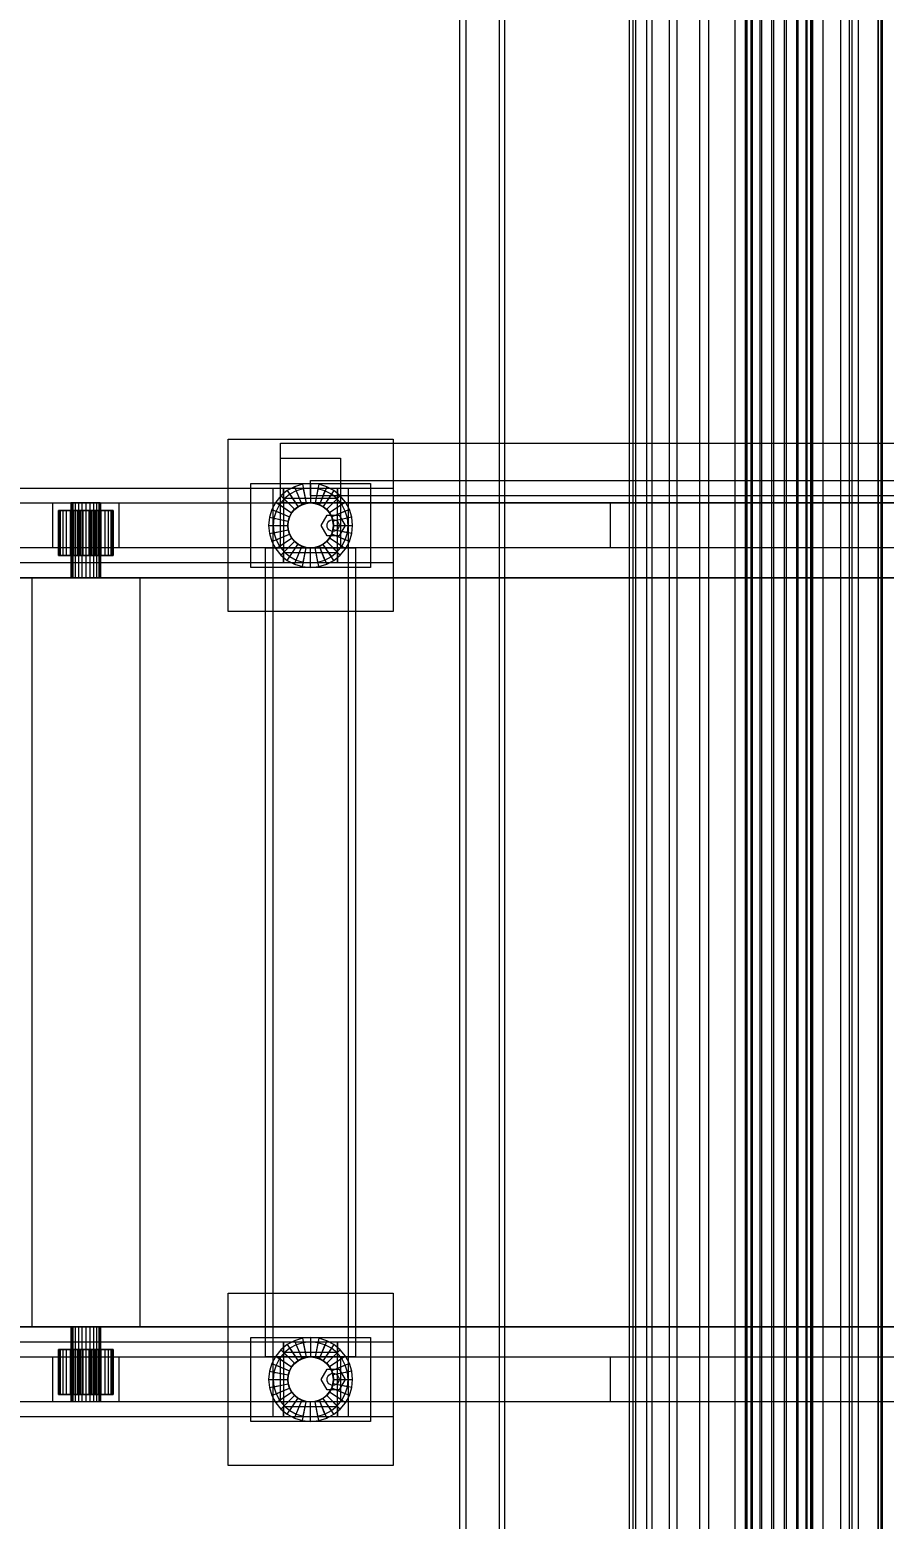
# Model space of a CAD drawing. Header units: millimetres. Extents: x -1970 to 59977, y -50268 to 6837.
# Drawn here: x 26941 to 27511, y -18378 to -17384 of the extents above; entities that cross this region are included whole.
import ezdxf

# ---------------------------------------------------------------- set-up
doc = ezdxf.new("R2010")
doc.units = ezdxf.units.MM
for name, color, linetype, lineweight in [('COTAS_P', 1, 'Continuous', 0), ('superior_C03', 7, 'Continuous', 0), ('superior_C05', 7, 'Continuous', 0)]:
    doc.layers.add(name, color=color, linetype=linetype, lineweight=lineweight)
doc.dimstyles.new('R19_100', dxfattribs={"dimtxt": 250, "dimasz": 150, "dimexe": 150, "dimexo": 80, "dimgap": 100, "dimtad": 1, "dimtih": 1, "dimtoh": 1, "dimdsep": 46, "dimcen": 0.09, "dimadec": 0, "dimazin": 0, "dimtfac": 1, "dimtdec": 4, "dimtofl": 0, "dimtmove": 0, "dimatfit": 3, "dimfxl": 1, "dimtolj": 1, "dimtzin": 0, "dimarcsym": 0})

# ---------------------------------------------------------------- blocks, each defined once
blk = doc.blocks.new('*D25')
at = {"layer": 'COTAS_P', "color": 0, "lineweight": -2, "transparency": 16777216}
for p, q in [((25128.19, -17920), (25128.19, -16950)), ((27628.19, -17920), (27628.19, -16950)), ((25278.19, -17100), (27478.19, -17100))]:
    blk.add_line(p, q, dxfattribs=at)
at = {"layer": 'COTAS_P', "color": 0, "transparency": 16777216}
for points in [[(25278.19, -17075), (25278.19, -17125), (25128.19, -17100)], [(27478.19, -17075), (27478.19, -17125), (27628.19, -17100)]]:
    blk.add_solid(points, dxfattribs=at)
at = {"layer": 'Defpoints', "color": 0, "transparency": 16777216}
for p in [(27628.19, -17100), (25128.19, -18000), (27628.19, -18000)]:
    blk.add_point(p, dxfattribs=at)

msp = doc.modelspace()

# ---------------------------------------------------------------- linework, layer by layer
at = {"layer": 'superior_C03'}
for p, q in [((27418.969, -16430), (27418.969, -19570)), ((27419.228, -16430), (27419.228, -19570)), ((27422.014, -16430), (27422.014, -19570)), ((27422.751, -16430), (27422.751, -19570)), ((27427.898, -16430), (27427.898, -19570)), ((27429.001, -16430), (27429.001, -19570)), ((27435.725, -16430), (27435.725, -19570)), ((27437.027, -16430), (27437.027, -19570)), ((27444.305, -16430), (27444.305, -19570)), ((27445.607, -16430), (27445.607, -19570)), ((27452.331, -16430), (27452.331, -19570)), ((27453.435, -16430), (27453.435, -19570)), ((27458.582, -16430), (27458.582, -19570)), ((27459.319, -16430), (27459.319, -19570)), ((27462.104, -19570), (27462.104, -16430)), ((27462.363, -16430), (27462.363, -19570)), ((27481.813, -16500), (27481.813, -19500)), ((27489.673, -19500), (27489.673, -16500)), ((27227.855, -19270), (27227.855, -16730)), ((27231.753, -16730), (27231.753, -19270)), ((27253.906, -16730), (27253.906, -19270)), ((27257.804, -19270), (27257.804, -16730)), ((27340.728, -16750), (27340.728, -19250)), ((27343.22, -16750), (27343.22, -19250)), ((27345.047, -16750), (27345.047, -19250)), ((27352.353, -16750), (27352.353, -19250)), ((27355.882, -16750), (27355.882, -19250)), ((27367.504, -16750), (27367.504, -19250)), ((27372.494, -16750), (27372.494, -19250)), ((27387.642, -16750), (27387.642, -19250)), ((27393.753, -16750), (27393.753, -19250)), ((27411.392, -16750), (27411.392, -19250)), ((27418.208, -16750), (27418.208, -19250)), ((27437.138, -16750), (27437.138, -19250)), ((27444.194, -16750), (27444.194, -19250)), ((27463.124, -16750), (27463.124, -19250)), ((27469.94, -16750), (27469.94, -19250)), ((27487.579, -16750), (27487.579, -19250)), ((27493.691, -16750), (27493.691, -19250)), ((27506.693, -16750), (27506.693, -19250)), ((27507.036, -16750), (27507.036, -19250)), ((27508.713, -16750), (27508.713, -19250)), ((27508.838, -16750), (27508.838, -19250)), ((27509.612, -16750), (27509.612, -19250))]:
    msp.add_line(p, q, dxfattribs=at)
at = {"layer": 'superior_C05'}
for p, q in [((27073.187, -17772.5), (27073.187, -17657.5)), ((27073.187, -17657.5), (27183.187, -17657.5)), ((27108.187, -17700), (27108.187, -17660)), ((27108.187, -17660), (28033.187, -17660)), ((27183.187, -17657.5), (27183.187, -17772.5)), ((27108.187, -17730), (27108.187, -17670)), ((27108.187, -17670), (27148.187, -17670)), ((27148.187, -17670), (27148.187, -17730)), ((27128.187, -17685), (27578.187, -17685)), ((27128.187, -17695), (27128.187, -17685)), ((25203.187, -17690), (27183.187, -17690)), ((27088.187, -17743), (27088.187, -17687)), ((27088.187, -17687), (27168.187, -17687)), ((27103.187, -17740), (27103.187, -17690)), ((27103.187, -17690), (27110.187, -17690)), ((27108.388, -17695.201), (27104.905, -17699.444)), ((27112.631, -17691.719), (27108.388, -17695.201)), ((27108.388, -17695.201), (27117.403, -17704.217)), ((27110.187, -17690), (27110.187, -17740)), ((27110.187, -17697), (27110.187, -17690)), ((27110.187, -17690), (27146.187, -17690)), ((27114.297, -17694.213), (27110.509, -17697.322)), ((27117.471, -17689.131), (27112.631, -17691.719)), ((27112.631, -17691.719), (27119.714, -17702.32)), ((27118.619, -17691.903), (27114.297, -17694.213)), ((27114.297, -17694.213), (27119.714, -17702.32)), ((27122.724, -17687.538), (27117.471, -17689.131)), ((27117.471, -17689.131), (27122.351, -17700.911)), ((27123.309, -17690.48), (27118.619, -17691.903)), ((27118.619, -17691.903), (27122.351, -17700.911)), ((27128.187, -17687), (27122.724, -17687.538)), ((27122.724, -17687.538), (27125.211, -17700.043)), ((27128.187, -17690), (27123.309, -17690.48)), ((27123.309, -17690.48), (27125.211, -17700.043)), ((27133.649, -17687.538), (27128.187, -17687)), ((27128.187, -17687), (27128.187, -17699.75)), ((27133.064, -17690.48), (27128.187, -17690)), ((27128.187, -17690), (27128.187, -17699.75)), ((27128.187, -17695), (27578.187, -17695)), ((27133.649, -17687.538), (27131.162, -17700.043)), ((27133.064, -17690.48), (27131.162, -17700.043)), ((27137.754, -17691.903), (27133.064, -17690.48)), ((27138.902, -17689.131), (27133.649, -17687.538)), ((27138.902, -17689.131), (27134.022, -17700.911)), ((27137.754, -17691.903), (27134.022, -17700.911)), ((27143.743, -17691.719), (27136.659, -17702.32)), ((27142.076, -17694.213), (27136.659, -17702.32)), ((27142.076, -17694.213), (27137.754, -17691.903)), ((27143.743, -17691.719), (27138.902, -17689.131)), ((27147.986, -17695.201), (27138.97, -17704.217)), ((27145.864, -17697.322), (27142.076, -17694.213)), ((27147.986, -17695.201), (27143.743, -17691.719)), ((27146.187, -17740), (27146.187, -17690)), ((27146.187, -17690), (27153.187, -17690)), ((27146.187, -17690), (27146.187, -17697)), ((27151.468, -17699.444), (27147.986, -17695.201)), ((27153.187, -17690), (27153.187, -17740)), ((27168.187, -17687), (27168.187, -17743)), ((27183.187, -17690), (27183.187, -17740)), ((25038.187, -17700), (27328.187, -17700)), ((26956.187, -17730), (26956.187, -17700)), ((26956.187, -17700), (27000.187, -17700)), ((26960.287, -17705), (26959.937, -17705)), ((26959.937, -17705), (26967.937, -17705)), ((26959.937, -17735), (26959.937, -17705)), ((26961.326, -17705), (26960.287, -17705)), ((26960.287, -17705), (26968.134, -17705)), ((26960.287, -17735), (26960.287, -17705)), ((26963.012, -17705), (26961.326, -17705)), ((26961.326, -17705), (26968.717, -17705)), ((26961.326, -17735), (26961.326, -17705)), ((26965.282, -17705), (26963.012, -17705)), ((26963.012, -17705), (26969.664, -17705)), ((26963.012, -17735), (26963.012, -17705)), ((26968.047, -17705), (26965.282, -17705)), ((26965.282, -17705), (26970.939, -17705)), ((26965.282, -17735), (26965.282, -17705)), ((26967.937, -17705), (26968.134, -17705)), ((26967.937, -17705), (26967.937, -17735)), ((26971.203, -17705), (26968.047, -17705)), ((26968.047, -17705), (26972.492, -17705)), ((26968.047, -17735), (26968.047, -17705)), ((26968.134, -17705), (26968.717, -17705)), ((26968.134, -17705), (26968.134, -17735)), ((26968.527, -17700), (26968.187, -17700)), ((26968.187, -17700), (26968.187, -17750)), ((26969.526, -17700), (26968.527, -17700)), ((26968.527, -17700), (26968.527, -17750)), ((26968.717, -17705), (26969.664, -17705)), ((26968.717, -17705), (26968.717, -17735)), ((26971.116, -17700), (26969.526, -17700)), ((26969.526, -17700), (26969.526, -17750)), ((26969.664, -17705), (26970.939, -17705)), ((26969.664, -17705), (26969.664, -17735)), ((26970.939, -17705), (26972.492, -17705)), ((26970.939, -17705), (26970.939, -17735)), ((26973.187, -17700), (26971.116, -17700)), ((26971.116, -17700), (26971.116, -17750)), ((26974.626, -17705), (26971.203, -17705)), ((26971.203, -17705), (26974.264, -17705)), ((26971.203, -17735), (26971.203, -17705)), ((26972.492, -17705), (26974.264, -17705)), ((26972.492, -17705), (26972.492, -17735)), ((26975.598, -17700), (26973.187, -17700)), ((26973.187, -17700), (26973.187, -17750)), ((26974.264, -17705), (26976.187, -17705)), ((26974.264, -17705), (26974.264, -17735)), ((26978.187, -17705), (26974.626, -17705)), ((26974.626, -17705), (26976.187, -17705)), ((26974.626, -17735), (26974.626, -17705)), ((26978.187, -17700), (26975.598, -17700)), ((26975.598, -17700), (26975.598, -17750)), ((26976.187, -17705), (26978.187, -17705)), ((26976.187, -17705), (26976.187, -17735)), ((26980.775, -17700), (26978.187, -17700)), ((26978.187, -17700), (26978.187, -17750)), ((26981.747, -17705), (26978.187, -17705)), ((26978.187, -17705), (26980.186, -17705)), ((26978.187, -17705), (26978.187, -17735)), ((26981.747, -17705), (26980.186, -17705)), ((26980.186, -17705), (26982.109, -17705)), ((26980.186, -17705), (26980.186, -17735)), ((26983.187, -17700), (26980.775, -17700)), ((26980.775, -17700), (26980.775, -17750)), ((26985.171, -17705), (26981.747, -17705)), ((26981.747, -17735), (26981.747, -17705)), ((26985.171, -17705), (26982.109, -17705)), ((26982.109, -17705), (26983.881, -17705)), ((26982.109, -17705), (26982.109, -17735)), ((26985.258, -17700), (26983.187, -17700)), ((26983.187, -17700), (26983.187, -17750)), ((26988.326, -17705), (26983.881, -17705)), ((26983.881, -17705), (26985.434, -17705)), ((26983.881, -17705), (26983.881, -17735)), ((26988.326, -17705), (26985.171, -17705)), ((26985.171, -17735), (26985.171, -17705)), ((26986.847, -17700), (26985.258, -17700)), ((26985.258, -17700), (26985.258, -17750)), ((26991.091, -17705), (26985.434, -17705)), ((26985.434, -17705), (26986.709, -17705)), ((26985.434, -17705), (26985.434, -17735)), ((26993.361, -17705), (26986.709, -17705)), ((26986.709, -17705), (26987.656, -17705)), ((26986.709, -17705), (26986.709, -17735)), ((26987.846, -17700), (26986.847, -17700)), ((26986.847, -17700), (26986.847, -17750)), ((26995.047, -17705), (26987.656, -17705)), ((26987.656, -17705), (26988.24, -17705)), ((26987.656, -17705), (26987.656, -17735)), ((26987.846, -17700), (26988.187, -17700)), ((26987.846, -17700), (26987.846, -17750)), ((26988.187, -17750), (26988.187, -17700)), ((26996.086, -17705), (26988.24, -17705)), ((26988.24, -17705), (26988.437, -17705)), ((26988.24, -17705), (26988.24, -17735)), ((26991.091, -17705), (26988.326, -17705)), ((26988.326, -17735), (26988.326, -17705)), ((26988.437, -17705), (26996.437, -17705)), ((26988.437, -17735), (26988.437, -17705)), ((26993.361, -17705), (26991.091, -17705)), ((26991.091, -17735), (26991.091, -17705)), ((26995.047, -17705), (26993.361, -17705)), ((26993.361, -17735), (26993.361, -17705)), ((26996.086, -17705), (26995.047, -17705)), ((26995.047, -17735), (26995.047, -17705)), ((26996.437, -17705), (26996.086, -17705)), ((26996.086, -17735), (26996.086, -17705)), ((26996.437, -17705), (26996.437, -17735)), ((27000.187, -17700), (27000.187, -17730)), ((27102.318, -17704.285), (27100.725, -17709.537)), ((27104.905, -17699.444), (27102.318, -17704.285)), ((27102.318, -17704.285), (27114.097, -17709.164)), ((27103.187, -18300), (27103.187, -17700)), ((27103.187, -17700), (27153.187, -17700)), ((27105.09, -17705.433), (27103.667, -17710.123)), ((27104.905, -17699.444), (27115.507, -17706.528)), ((27107.4, -17701.111), (27105.09, -17705.433)), ((27105.09, -17705.433), (27114.097, -17709.164)), ((27110.509, -17697.322), (27107.4, -17701.111)), ((27107.4, -17701.111), (27115.507, -17706.528)), ((27108.187, -17730), (27108.187, -17700)), ((27108.187, -17700), (27148.187, -17700)), ((28033.187, -17700), (27108.187, -17700)), ((27146.187, -17697), (27110.187, -17697)), ((27110.509, -17697.322), (27117.403, -17704.217)), ((27115.507, -17706.528), (27117.403, -17704.217)), ((27115.715, -17706.666), (27117.58, -17704.393)), ((27117.403, -17704.217), (27119.714, -17702.32)), ((27117.58, -17704.393), (27119.853, -17702.528)), ((27119.714, -17702.32), (27122.351, -17700.911)), ((27119.853, -17702.528), (27122.446, -17701.142)), ((27122.351, -17700.911), (27125.211, -17700.043)), ((27122.446, -17701.142), (27125.26, -17700.288)), ((27125.211, -17700.043), (27128.187, -17699.75)), ((27125.26, -17700.288), (27128.187, -17700)), ((27128.187, -17699.75), (27131.162, -17700.043)), ((27128.187, -17700), (27131.113, -17700.288)), ((27131.113, -17700.288), (27133.927, -17701.142)), ((27131.162, -17700.043), (27134.022, -17700.911)), ((27133.927, -17701.142), (27136.52, -17702.528)), ((27134.022, -17700.911), (27136.659, -17702.32)), ((27136.52, -17702.528), (27138.793, -17704.393)), ((27136.659, -17702.32), (27138.97, -17704.217)), ((27138.793, -17704.393), (27140.659, -17706.666)), ((27145.864, -17697.322), (27138.97, -17704.217)), ((27138.97, -17704.217), (27140.866, -17706.528)), ((27151.468, -17699.444), (27140.866, -17706.528)), ((27148.973, -17701.111), (27140.866, -17706.528)), ((27154.055, -17704.285), (27142.276, -17709.164)), ((27151.284, -17705.433), (27142.276, -17709.164)), ((27148.973, -17701.111), (27145.864, -17697.322)), ((27148.187, -17700), (27148.187, -17730)), ((27151.284, -17705.433), (27148.973, -17701.111)), ((27152.706, -17710.123), (27151.284, -17705.433)), ((27154.055, -17704.285), (27151.468, -17699.444)), ((27153.187, -17700), (27153.187, -18300)), ((27155.649, -17709.537), (27154.055, -17704.285)), ((27328.187, -17700), (27328.187, -17730)), ((27328.187, -17700), (27718.187, -17700)), ((27100.725, -17709.537), (27100.187, -17715)), ((27100.187, -17715), (27112.937, -17715)), ((27100.187, -17715), (27100.725, -17720.463)), ((27100.725, -17709.537), (27113.23, -17712.025)), ((27103.667, -17710.123), (27103.187, -17715)), ((27103.187, -17715), (27112.937, -17715)), ((27103.187, -17715), (27103.667, -17719.877)), ((27103.667, -17710.123), (27113.23, -17712.025)), ((27112.937, -17715), (27113.23, -17712.025)), ((27113.23, -17717.975), (27112.937, -17715)), ((27113.187, -17715), (27113.475, -17712.074)), ((27113.475, -17717.926), (27113.187, -17715)), ((27113.23, -17712.025), (27114.097, -17709.164)), ((27113.475, -17712.074), (27114.328, -17709.26)), ((27114.097, -17709.164), (27115.507, -17706.528)), ((27114.328, -17709.26), (27115.715, -17706.666)), ((27135.187, -17715), (27139.187, -17708.072)), ((27139.187, -17721.928), (27135.187, -17715)), ((27139.187, -17708.072), (27147.187, -17708.072)), ((27139.187, -17715), (27139.323, -17713.965)), ((27139.323, -17716.035), (27139.187, -17715)), ((27139.323, -17713.965), (27139.722, -17713)), ((27139.722, -17713), (27140.358, -17712.172)), ((27140.358, -17712.172), (27141.187, -17711.536)), ((27140.659, -17706.666), (27142.045, -17709.26)), ((27140.866, -17706.528), (27142.276, -17709.164)), ((27141.187, -17711.536), (27142.151, -17711.136)), ((27142.045, -17709.26), (27142.898, -17712.074)), ((27142.151, -17711.136), (27143.187, -17711)), ((27142.276, -17709.164), (27143.144, -17712.025)), ((27142.898, -17712.074), (27143.187, -17715)), ((27143.187, -17715), (27142.898, -17717.926)), ((27155.649, -17709.537), (27143.144, -17712.025)), ((27152.706, -17710.123), (27143.144, -17712.025)), ((27143.144, -17712.025), (27143.437, -17715)), ((27143.437, -17715), (27143.144, -17717.975)), ((27143.187, -17711), (27144.222, -17711.136)), ((27143.437, -17715), (27153.187, -17715)), ((27143.437, -17715), (27156.187, -17715)), ((27144.222, -17711.136), (27145.187, -17711.536)), ((27145.187, -17711.536), (27146.015, -17712.172)), ((27146.015, -17712.172), (27146.651, -17713)), ((27146.651, -17713), (27147.05, -17713.965)), ((27147.05, -17713.965), (27147.187, -17715)), ((27147.187, -17715), (27147.05, -17716.035)), ((27147.187, -17708.072), (27151.187, -17715)), ((27151.187, -17715), (27147.187, -17721.928)), ((27153.187, -17715), (27152.706, -17710.123)), ((27152.706, -17719.877), (27153.187, -17715)), ((27156.187, -17715), (27155.649, -17709.537)), ((27155.649, -17720.463), (27156.187, -17715)), ((27100.725, -17720.463), (27113.23, -17717.975)), ((27100.725, -17720.463), (27102.318, -17725.715)), ((27102.318, -17725.715), (27114.097, -17720.836)), ((27103.667, -17719.877), (27113.23, -17717.975)), ((27103.667, -17719.877), (27105.09, -17724.567)), ((27104.905, -17730.556), (27115.507, -17723.472)), ((27105.09, -17724.567), (27114.097, -17720.836)), ((27105.09, -17724.567), (27107.4, -17728.889)), ((27107.4, -17728.889), (27115.507, -17723.472)), ((27114.097, -17720.836), (27113.23, -17717.975)), ((27114.328, -17720.74), (27113.475, -17717.926)), ((27115.507, -17723.472), (27114.097, -17720.836)), ((27115.715, -17723.334), (27114.328, -17720.74)), ((27117.403, -17725.783), (27115.507, -17723.472)), ((27117.58, -17725.607), (27115.715, -17723.334)), ((27119.853, -17727.472), (27117.58, -17725.607)), ((27138.793, -17725.607), (27136.52, -17727.472)), ((27140.659, -17723.334), (27138.793, -17725.607)), ((27140.866, -17723.472), (27138.97, -17725.783)), ((27147.187, -17721.928), (27139.187, -17721.928)), ((27139.722, -17717), (27139.323, -17716.035)), ((27140.358, -17717.828), (27139.722, -17717)), ((27141.187, -17718.464), (27140.358, -17717.828)), ((27142.045, -17720.74), (27140.659, -17723.334)), ((27142.276, -17720.836), (27140.866, -17723.472)), ((27148.973, -17728.889), (27140.866, -17723.472)), ((27151.468, -17730.556), (27140.866, -17723.472)), ((27142.151, -17718.864), (27141.187, -17718.464)), ((27142.898, -17717.926), (27142.045, -17720.74)), ((27143.187, -17719), (27142.151, -17718.864)), ((27143.144, -17717.975), (27142.276, -17720.836)), ((27151.284, -17724.567), (27142.276, -17720.836)), ((27154.055, -17725.715), (27142.276, -17720.836)), ((27152.706, -17719.877), (27143.144, -17717.975)), ((27155.649, -17720.463), (27143.144, -17717.975)), ((27144.222, -17718.864), (27143.187, -17719)), ((27145.187, -17718.464), (27144.222, -17718.864)), ((27146.015, -17717.828), (27145.187, -17718.464)), ((27146.651, -17717), (27146.015, -17717.828)), ((27147.05, -17716.035), (27146.651, -17717)), ((27148.973, -17728.889), (27151.284, -17724.567)), ((27151.284, -17724.567), (27152.706, -17719.877)), ((27154.055, -17725.715), (27155.649, -17720.463)), ((27328.187, -17730), (25038.187, -17730)), ((27000.187, -17730), (26956.187, -17730)), ((26967.937, -17735), (26959.937, -17735)), ((26959.937, -17735), (26960.287, -17735)), ((26968.134, -17735), (26960.287, -17735)), ((26960.287, -17735), (26961.326, -17735)), ((26968.717, -17735), (26961.326, -17735)), ((26961.326, -17735), (26963.012, -17735)), ((26969.664, -17735), (26963.012, -17735)), ((26963.012, -17735), (26965.282, -17735)), ((26970.939, -17735), (26965.282, -17735)), ((26965.282, -17735), (26968.047, -17735)), ((26968.134, -17735), (26967.937, -17735)), ((26972.492, -17735), (26968.047, -17735)), ((26968.047, -17735), (26971.203, -17735)), ((26968.717, -17735), (26968.134, -17735)), ((26969.664, -17735), (26968.717, -17735)), ((26970.939, -17735), (26969.664, -17735)), ((26972.492, -17735), (26970.939, -17735)), ((26974.264, -17735), (26971.203, -17735)), ((26971.203, -17735), (26974.626, -17735)), ((26974.264, -17735), (26972.492, -17735)), ((26976.187, -17735), (26974.264, -17735)), ((26976.187, -17735), (26974.626, -17735)), ((26974.626, -17735), (26978.187, -17735)), ((26978.187, -17735), (26976.187, -17735)), ((26980.186, -17735), (26978.187, -17735)), ((26978.187, -17735), (26981.747, -17735)), ((26982.109, -17735), (26980.186, -17735)), ((26980.186, -17735), (26981.747, -17735)), ((26981.747, -17735), (26985.171, -17735)), ((26983.881, -17735), (26982.109, -17735)), ((26982.109, -17735), (26985.171, -17735)), ((26985.434, -17735), (26983.881, -17735)), ((26983.881, -17735), (26988.326, -17735)), ((26985.171, -17735), (26988.326, -17735)), ((26986.709, -17735), (26985.434, -17735)), ((26985.434, -17735), (26991.091, -17735)), ((26987.656, -17735), (26986.709, -17735)), ((26986.709, -17735), (26993.361, -17735)), ((26988.24, -17735), (26987.656, -17735)), ((26987.656, -17735), (26995.047, -17735)), ((26988.437, -17735), (26988.24, -17735)), ((26988.24, -17735), (26996.086, -17735)), ((26988.326, -17735), (26991.091, -17735)), ((26996.437, -17735), (26988.437, -17735)), ((26991.091, -17735), (26993.361, -17735)), ((26993.361, -17735), (26995.047, -17735)), ((26995.047, -17735), (26996.086, -17735)), ((26996.086, -17735), (26996.437, -17735)), ((27098.187, -18270), (27098.187, -17730)), ((27098.187, -17730), (27158.187, -17730)), ((27102.318, -17725.715), (27104.905, -17730.556)), ((27104.905, -17730.556), (27108.388, -17734.799)), ((27107.4, -17728.889), (27110.509, -17732.678)), ((27148.187, -17730), (27108.187, -17730)), ((27108.388, -17734.799), (27117.403, -17725.783)), ((27108.388, -17734.799), (27112.631, -17738.281)), ((27110.187, -17740), (27110.187, -17733)), ((27110.187, -17733), (27146.187, -17733)), ((27110.509, -17732.678), (27117.403, -17725.783)), ((27110.509, -17732.678), (27114.297, -17735.787)), ((27112.631, -17738.281), (27119.714, -17727.68)), ((27114.297, -17735.787), (27119.714, -17727.68)), ((27119.714, -17727.68), (27117.403, -17725.783)), ((27117.471, -17740.869), (27122.351, -17729.089)), ((27118.619, -17738.097), (27122.351, -17729.089)), ((27122.351, -17729.089), (27119.714, -17727.68)), ((27122.446, -17728.858), (27119.853, -17727.472)), ((27125.211, -17729.957), (27122.351, -17729.089)), ((27125.26, -17729.712), (27122.446, -17728.858)), ((27122.724, -17742.462), (27125.211, -17729.957)), ((27123.309, -17739.52), (27125.211, -17729.957)), ((27128.187, -17730.25), (27125.211, -17729.957)), ((27128.187, -17730), (27125.26, -17729.712)), ((27131.113, -17729.712), (27128.187, -17730)), ((27131.162, -17729.957), (27128.187, -17730.25)), ((27128.187, -17740), (27128.187, -17730.25)), ((27128.187, -17743), (27128.187, -17730.25)), ((27133.927, -17728.858), (27131.113, -17729.712)), ((27134.022, -17729.089), (27131.162, -17729.957)), ((27133.064, -17739.52), (27131.162, -17729.957)), ((27133.649, -17742.462), (27131.162, -17729.957)), ((27136.52, -17727.472), (27133.927, -17728.858)), ((27136.659, -17727.68), (27134.022, -17729.089)), ((27137.754, -17738.097), (27134.022, -17729.089)), ((27138.902, -17740.869), (27134.022, -17729.089)), ((27138.97, -17725.783), (27136.659, -17727.68)), ((27142.076, -17735.787), (27136.659, -17727.68)), ((27143.743, -17738.281), (27136.659, -17727.68)), ((27145.864, -17732.678), (27138.97, -17725.783)), ((27147.986, -17734.799), (27138.97, -17725.783)), ((27142.076, -17735.787), (27145.864, -17732.678)), ((27143.743, -17738.281), (27147.986, -17734.799)), ((27145.864, -17732.678), (27148.973, -17728.889)), ((27146.187, -17733), (27146.187, -17740)), ((27147.986, -17734.799), (27151.468, -17730.556)), ((27151.468, -17730.556), (27154.055, -17725.715)), ((27158.187, -17730), (27158.187, -18270)), ((27718.187, -17730), (27328.187, -17730)), ((27183.187, -17740), (25203.187, -17740)), ((27168.187, -17743), (27088.187, -17743)), ((27110.187, -17740), (27103.187, -17740)), ((27146.187, -17740), (27110.187, -17740)), ((27112.631, -17738.281), (27117.471, -17740.869)), ((27114.297, -17735.787), (27118.619, -17738.097)), ((27117.471, -17740.869), (27122.724, -17742.462)), ((27118.619, -17738.097), (27123.309, -17739.52)), ((27122.724, -17742.462), (27128.187, -17743)), ((27123.309, -17739.52), (27128.187, -17740)), ((27128.187, -17740), (27133.064, -17739.52)), ((27128.187, -17743), (27133.649, -17742.462)), ((27133.064, -17739.52), (27137.754, -17738.097)), ((27133.649, -17742.462), (27138.902, -17740.869)), ((27137.754, -17738.097), (27142.076, -17735.787)), ((27138.902, -17740.869), (27143.743, -17738.281)), ((27153.187, -17740), (27146.187, -17740)), ((27628.187, -17750), (25128.187, -17750)), ((25218.187, -17750), (27538.187, -17750)), ((26942.187, -17750), (26945.752, -17750)), ((26942.187, -17750), (26942.187, -18250)), ((26945.752, -17750), (26955.741, -17750)), ((26955.741, -17750), (26970.176, -17750)), ((26968.527, -17750), (26968.187, -17750)), ((26969.526, -17750), (26968.527, -17750)), ((26971.116, -17750), (26969.526, -17750)), ((26970.176, -17750), (26986.197, -17750)), ((26973.187, -17750), (26971.116, -17750)), ((26975.598, -17750), (26973.187, -17750)), ((26978.187, -17750), (26975.598, -17750)), ((26980.775, -17750), (26978.187, -17750)), ((26983.187, -17750), (26980.775, -17750)), ((26985.258, -17750), (26983.187, -17750)), ((26986.847, -17750), (26985.258, -17750)), ((26986.197, -17750), (27000.632, -17750)), ((26987.846, -17750), (26986.847, -17750)), ((26988.187, -17750), (26987.846, -17750)), ((27000.632, -17750), (27010.621, -17750)), ((27010.621, -17750), (27014.187, -17750)), ((27014.187, -17750), (27014.187, -18250)), ((27103.187, -18250), (27103.187, -17750)), ((27103.187, -17750), (27153.187, -17750)), ((27153.187, -17750), (27153.187, -18250)), ((27183.187, -17772.5), (27073.187, -17772.5)), ((27073.187, -18342.5), (27073.187, -18227.5)), ((27073.187, -18227.5), (27183.187, -18227.5)), ((27183.187, -18227.5), (27183.187, -18342.5)), ((25128.187, -18250), (27628.187, -18250)), ((27538.187, -18250), (25218.187, -18250)), ((26942.187, -18250), (26945.752, -18250)), ((26945.752, -18250), (26955.741, -18250)), ((26955.741, -18250), (26970.176, -18250)), ((26968.527, -18250), (26968.187, -18250)), ((26968.187, -18250), (26968.187, -18300)), ((26969.526, -18250), (26968.527, -18250)), ((26968.527, -18250), (26968.527, -18300)), ((26971.116, -18250), (26969.526, -18250)), ((26969.526, -18250), (26969.526, -18300)), ((26970.176, -18250), (26986.197, -18250)), ((26973.187, -18250), (26971.116, -18250)), ((26971.116, -18250), (26971.116, -18300)), ((26975.598, -18250), (26973.187, -18250)), ((26973.187, -18250), (26973.187, -18300)), ((26978.187, -18250), (26975.598, -18250)), ((26975.598, -18250), (26975.598, -18300)), ((26980.775, -18250), (26978.187, -18250)), ((26978.187, -18250), (26978.187, -18300)), ((26983.187, -18250), (26980.775, -18250)), ((26980.775, -18250), (26980.775, -18300)), ((26985.258, -18250), (26983.187, -18250)), ((26983.187, -18250), (26983.187, -18300)), ((26986.847, -18250), (26985.258, -18250)), ((26985.258, -18250), (26985.258, -18300)), ((26986.197, -18250), (27000.632, -18250)), ((26987.846, -18250), (26986.847, -18250)), ((26986.847, -18250), (26986.847, -18300)), ((26987.846, -18250), (26988.187, -18250)), ((26987.846, -18250), (26987.846, -18300)), ((26988.187, -18300), (26988.187, -18250)), ((27000.632, -18250), (27010.621, -18250)), ((27010.621, -18250), (27014.187, -18250)), ((27153.187, -18250), (27103.187, -18250)), ((25203.187, -18260), (27183.187, -18260)), ((27088.187, -18313), (27088.187, -18257)), ((27088.187, -18257), (27168.187, -18257)), ((27103.187, -18310), (27103.187, -18260)), ((27103.187, -18260), (27110.187, -18260)), ((27112.631, -18261.719), (27108.388, -18265.201)), ((27110.187, -18260), (27110.187, -18310)), ((27110.187, -18267), (27110.187, -18260)), ((27110.187, -18260), (27146.187, -18260)), ((27117.471, -18259.131), (27112.631, -18261.719)), ((27112.631, -18261.719), (27119.714, -18272.32)), ((27118.619, -18261.903), (27114.297, -18264.213)), ((27122.724, -18257.538), (27117.471, -18259.131)), ((27117.471, -18259.131), (27122.351, -18270.911)), ((27123.309, -18260.48), (27118.619, -18261.903)), ((27118.619, -18261.903), (27122.351, -18270.911)), ((27128.187, -18257), (27122.724, -18257.538)), ((27122.724, -18257.538), (27125.211, -18270.043)), ((27128.187, -18260), (27123.309, -18260.48)), ((27123.309, -18260.48), (27125.211, -18270.043)), ((27133.649, -18257.538), (27128.187, -18257)), ((27128.187, -18257), (27128.187, -18269.75)), ((27133.064, -18260.48), (27128.187, -18260)), ((27128.187, -18260), (27128.187, -18269.75)), ((27133.649, -18257.538), (27131.162, -18270.043)), ((27133.064, -18260.48), (27131.162, -18270.043)), ((27137.754, -18261.903), (27133.064, -18260.48)), ((27138.902, -18259.131), (27133.649, -18257.538)), ((27138.902, -18259.131), (27134.022, -18270.911)), ((27137.754, -18261.903), (27134.022, -18270.911)), ((27143.743, -18261.719), (27136.659, -18272.32)), ((27142.076, -18264.213), (27137.754, -18261.903)), ((27143.743, -18261.719), (27138.902, -18259.131)), ((27147.986, -18265.201), (27143.743, -18261.719)), ((27146.187, -18310), (27146.187, -18260)), ((27146.187, -18260), (27153.187, -18260)), ((27146.187, -18260), (27146.187, -18267)), ((27153.187, -18260), (27153.187, -18310)), ((27168.187, -18257), (27168.187, -18313)), ((27183.187, -18260), (27183.187, -18310)), ((25038.187, -18270), (27328.187, -18270)), ((26956.187, -18300), (26956.187, -18270)), ((26956.187, -18270), (27000.187, -18270)), ((26960.287, -18265), (26959.937, -18265)), ((26959.937, -18265), (26967.937, -18265)), ((26959.937, -18295), (26959.937, -18265)), ((26961.326, -18265), (26960.287, -18265)), ((26960.287, -18265), (26968.134, -18265)), ((26960.287, -18295), (26960.287, -18265)), ((26963.012, -18265), (26961.326, -18265)), ((26961.326, -18265), (26968.717, -18265)), ((26961.326, -18295), (26961.326, -18265)), ((26965.282, -18265), (26963.012, -18265)), ((26963.012, -18265), (26969.664, -18265)), ((26963.012, -18295), (26963.012, -18265)), ((26968.047, -18265), (26965.282, -18265)), ((26965.282, -18265), (26970.939, -18265)), ((26965.282, -18295), (26965.282, -18265)), ((26967.937, -18265), (26968.134, -18265)), ((26967.937, -18265), (26967.937, -18295)), ((26971.203, -18265), (26968.047, -18265)), ((26968.047, -18265), (26972.492, -18265)), ((26968.047, -18295), (26968.047, -18265)), ((26968.134, -18265), (26968.717, -18265)), ((26968.134, -18265), (26968.134, -18295)), ((26968.717, -18265), (26969.664, -18265)), ((26968.717, -18265), (26968.717, -18295)), ((26969.664, -18265), (26970.939, -18265)), ((26969.664, -18265), (26969.664, -18295)), ((26970.939, -18265), (26972.492, -18265)), ((26970.939, -18265), (26970.939, -18295)), ((26974.626, -18265), (26971.203, -18265)), ((26971.203, -18265), (26974.264, -18265)), ((26971.203, -18295), (26971.203, -18265)), ((26972.492, -18265), (26974.264, -18265)), ((26972.492, -18265), (26972.492, -18295)), ((26974.264, -18265), (26976.187, -18265)), ((26974.264, -18265), (26974.264, -18295)), ((26978.187, -18265), (26974.626, -18265)), ((26974.626, -18265), (26976.187, -18265)), ((26974.626, -18295), (26974.626, -18265)), ((26976.187, -18265), (26978.187, -18265)), ((26976.187, -18265), (26976.187, -18295)), ((26981.747, -18265), (26978.187, -18265)), ((26978.187, -18265), (26980.186, -18265)), ((26978.187, -18265), (26978.187, -18295)), ((26981.747, -18265), (26980.186, -18265)), ((26980.186, -18265), (26982.109, -18265)), ((26980.186, -18265), (26980.186, -18295)), ((26985.171, -18265), (26981.747, -18265)), ((26981.747, -18295), (26981.747, -18265)), ((26985.171, -18265), (26982.109, -18265)), ((26982.109, -18265), (26983.881, -18265)), ((26982.109, -18265), (26982.109, -18295)), ((26988.326, -18265), (26983.881, -18265)), ((26983.881, -18265), (26985.434, -18265)), ((26983.881, -18265), (26983.881, -18295)), ((26988.326, -18265), (26985.171, -18265)), ((26985.171, -18295), (26985.171, -18265)), ((26991.091, -18265), (26985.434, -18265)), ((26985.434, -18265), (26986.709, -18265)), ((26985.434, -18265), (26985.434, -18295)), ((26993.361, -18265), (26986.709, -18265)), ((26986.709, -18265), (26987.656, -18265)), ((26986.709, -18265), (26986.709, -18295)), ((26995.047, -18265), (26987.656, -18265)), ((26987.656, -18265), (26988.24, -18265)), ((26987.656, -18265), (26987.656, -18295)), ((26996.086, -18265), (26988.24, -18265)), ((26988.24, -18265), (26988.437, -18265)), ((26988.24, -18265), (26988.24, -18295)), ((26991.091, -18265), (26988.326, -18265)), ((26988.326, -18295), (26988.326, -18265)), ((26988.437, -18265), (26996.437, -18265)), ((26988.437, -18295), (26988.437, -18265)), ((26993.361, -18265), (26991.091, -18265)), ((26991.091, -18295), (26991.091, -18265)), ((26995.047, -18265), (26993.361, -18265)), ((26993.361, -18295), (26993.361, -18265)), ((26996.086, -18265), (26995.047, -18265)), ((26995.047, -18295), (26995.047, -18265)), ((26996.437, -18265), (26996.086, -18265)), ((26996.086, -18295), (26996.086, -18265)), ((26996.437, -18265), (26996.437, -18295)), ((27000.187, -18270), (27000.187, -18300)), ((27158.187, -18270), (27098.187, -18270)), ((27104.905, -18269.444), (27102.318, -18274.285)), ((27108.388, -18265.201), (27104.905, -18269.444)), ((27104.905, -18269.444), (27115.507, -18276.528)), ((27107.4, -18271.111), (27105.09, -18275.433)), ((27110.509, -18267.322), (27107.4, -18271.111)), ((27107.4, -18271.111), (27115.507, -18276.528)), ((27108.187, -18300), (27108.187, -18270)), ((27108.187, -18270), (27148.187, -18270)), ((27108.388, -18265.201), (27117.403, -18274.217)), ((27146.187, -18267), (27110.187, -18267)), ((27114.297, -18264.213), (27110.509, -18267.322)), ((27110.509, -18267.322), (27117.403, -18274.217)), ((27114.297, -18264.213), (27119.714, -18272.32)), ((27117.403, -18274.217), (27119.714, -18272.32)), ((27119.714, -18272.32), (27122.351, -18270.911)), ((27119.853, -18272.528), (27122.446, -18271.142)), ((27122.351, -18270.911), (27125.211, -18270.043)), ((27122.446, -18271.142), (27125.26, -18270.288)), ((27125.211, -18270.043), (27128.187, -18269.75)), ((27125.26, -18270.288), (27128.187, -18270)), ((27128.187, -18269.75), (27131.162, -18270.043)), ((27128.187, -18270), (27131.113, -18270.288)), ((27131.113, -18270.288), (27133.927, -18271.142)), ((27131.162, -18270.043), (27134.022, -18270.911)), ((27133.927, -18271.142), (27136.52, -18272.528)), ((27134.022, -18270.911), (27136.659, -18272.32)), ((27142.076, -18264.213), (27136.659, -18272.32)), ((27136.659, -18272.32), (27138.97, -18274.217)), ((27147.986, -18265.201), (27138.97, -18274.217)), ((27145.864, -18267.322), (27138.97, -18274.217)), ((27151.468, -18269.444), (27140.866, -18276.528)), ((27148.973, -18271.111), (27140.866, -18276.528)), ((27145.864, -18267.322), (27142.076, -18264.213)), ((27148.973, -18271.111), (27145.864, -18267.322)), ((27151.468, -18269.444), (27147.986, -18265.201)), ((27148.187, -18270), (27148.187, -18300)), ((27151.284, -18275.433), (27148.973, -18271.111)), ((27154.055, -18274.285), (27151.468, -18269.444)), ((27328.187, -18270), (27328.187, -18300)), ((27328.187, -18270), (27718.187, -18270)), ((27100.725, -18279.537), (27100.187, -18285)), ((27102.318, -18274.285), (27100.725, -18279.537)), ((27100.725, -18279.537), (27113.23, -18282.025)), ((27102.318, -18274.285), (27114.097, -18279.164)), ((27103.667, -18280.123), (27103.187, -18285)), ((27105.09, -18275.433), (27103.667, -18280.123)), ((27103.667, -18280.123), (27113.23, -18282.025)), ((27105.09, -18275.433), (27114.097, -18279.164)), ((27112.937, -18285), (27113.23, -18282.025)), ((27113.187, -18285), (27113.475, -18282.074)), ((27113.23, -18282.025), (27114.097, -18279.164)), ((27113.475, -18282.074), (27114.328, -18279.26)), ((27114.097, -18279.164), (27115.507, -18276.528)), ((27114.328, -18279.26), (27115.715, -18276.666)), ((27115.507, -18276.528), (27117.403, -18274.217)), ((27115.715, -18276.666), (27117.58, -18274.393)), ((27117.58, -18274.393), (27119.853, -18272.528)), ((27135.187, -18285), (27139.187, -18278.072)), ((27136.52, -18272.528), (27138.793, -18274.393)), ((27138.793, -18274.393), (27140.659, -18276.666)), ((27138.97, -18274.217), (27140.866, -18276.528)), ((27139.187, -18278.072), (27147.187, -18278.072)), ((27139.722, -18283), (27140.358, -18282.172)), ((27140.358, -18282.172), (27141.187, -18281.536)), ((27140.659, -18276.666), (27142.045, -18279.26)), ((27140.866, -18276.528), (27142.276, -18279.164)), ((27141.187, -18281.536), (27142.151, -18281.136)), ((27142.045, -18279.26), (27142.898, -18282.074)), ((27142.151, -18281.136), (27143.187, -18281)), ((27154.055, -18274.285), (27142.276, -18279.164)), ((27151.284, -18275.433), (27142.276, -18279.164)), ((27142.276, -18279.164), (27143.144, -18282.025)), ((27142.898, -18282.074), (27143.187, -18285)), ((27155.649, -18279.537), (27143.144, -18282.025)), ((27152.706, -18280.123), (27143.144, -18282.025)), ((27143.144, -18282.025), (27143.437, -18285)), ((27143.187, -18281), (27144.222, -18281.136)), ((27144.222, -18281.136), (27145.187, -18281.536)), ((27145.187, -18281.536), (27146.015, -18282.172)), ((27146.015, -18282.172), (27146.651, -18283)), ((27147.187, -18278.072), (27151.187, -18285)), ((27152.706, -18280.123), (27151.284, -18275.433)), ((27153.187, -18285), (27152.706, -18280.123)), ((27155.649, -18279.537), (27154.055, -18274.285)), ((27156.187, -18285), (27155.649, -18279.537)), ((27100.187, -18285), (27112.937, -18285)), ((27100.187, -18285), (27100.725, -18290.463)), ((27100.725, -18290.463), (27113.23, -18287.975)), ((27100.725, -18290.463), (27102.318, -18295.715)), ((27102.318, -18295.715), (27114.097, -18290.836)), ((27103.187, -18285), (27112.937, -18285)), ((27103.187, -18285), (27103.667, -18289.877)), ((27103.667, -18289.877), (27113.23, -18287.975)), ((27103.667, -18289.877), (27105.09, -18294.567)), ((27105.09, -18294.567), (27114.097, -18290.836)), ((27113.23, -18287.975), (27112.937, -18285)), ((27113.475, -18287.926), (27113.187, -18285)), ((27114.097, -18290.836), (27113.23, -18287.975)), ((27114.328, -18290.74), (27113.475, -18287.926)), ((27115.507, -18293.472), (27114.097, -18290.836)), ((27115.715, -18293.334), (27114.328, -18290.74)), ((27139.187, -18291.928), (27135.187, -18285)), ((27139.187, -18285), (27139.323, -18283.965)), ((27139.323, -18286.035), (27139.187, -18285)), ((27147.187, -18291.928), (27139.187, -18291.928)), ((27139.323, -18283.965), (27139.722, -18283)), ((27139.722, -18287), (27139.323, -18286.035)), ((27140.358, -18287.828), (27139.722, -18287)), ((27141.187, -18288.464), (27140.358, -18287.828)), ((27142.045, -18290.74), (27140.659, -18293.334)), ((27142.276, -18290.836), (27140.866, -18293.472)), ((27142.151, -18288.864), (27141.187, -18288.464)), ((27142.898, -18287.926), (27142.045, -18290.74)), ((27143.187, -18289), (27142.151, -18288.864)), ((27143.144, -18287.975), (27142.276, -18290.836)), ((27151.284, -18294.567), (27142.276, -18290.836)), ((27154.055, -18295.715), (27142.276, -18290.836)), ((27143.187, -18285), (27142.898, -18287.926)), ((27143.437, -18285), (27143.144, -18287.975)), ((27152.706, -18289.877), (27143.144, -18287.975)), ((27155.649, -18290.463), (27143.144, -18287.975)), ((27144.222, -18288.864), (27143.187, -18289)), ((27143.437, -18285), (27153.187, -18285)), ((27143.437, -18285), (27156.187, -18285)), ((27145.187, -18288.464), (27144.222, -18288.864)), ((27146.015, -18287.828), (27145.187, -18288.464)), ((27146.651, -18287), (27146.015, -18287.828)), ((27146.651, -18283), (27147.05, -18283.965)), ((27147.05, -18286.035), (27146.651, -18287)), ((27147.05, -18283.965), (27147.187, -18285)), ((27147.187, -18285), (27147.05, -18286.035)), ((27151.187, -18285), (27147.187, -18291.928)), ((27151.284, -18294.567), (27152.706, -18289.877)), ((27152.706, -18289.877), (27153.187, -18285)), ((27154.055, -18295.715), (27155.649, -18290.463)), ((27155.649, -18290.463), (27156.187, -18285)), ((27328.187, -18300), (25038.187, -18300)), ((27000.187, -18300), (26956.187, -18300)), ((26967.937, -18295), (26959.937, -18295)), ((26959.937, -18295), (26960.287, -18295)), ((26968.134, -18295), (26960.287, -18295)), ((26960.287, -18295), (26961.326, -18295)), ((26968.717, -18295), (26961.326, -18295)), ((26961.326, -18295), (26963.012, -18295)), ((26969.664, -18295), (26963.012, -18295)), ((26963.012, -18295), (26965.282, -18295)), ((26970.939, -18295), (26965.282, -18295)), ((26965.282, -18295), (26968.047, -18295)), ((26968.134, -18295), (26967.937, -18295)), ((26972.492, -18295), (26968.047, -18295)), ((26968.047, -18295), (26971.203, -18295)), ((26968.717, -18295), (26968.134, -18295)), ((26968.527, -18300), (26968.187, -18300)), ((26969.526, -18300), (26968.527, -18300)), ((26969.664, -18295), (26968.717, -18295)), ((26971.116, -18300), (26969.526, -18300)), ((26970.939, -18295), (26969.664, -18295)), ((26972.492, -18295), (26970.939, -18295)), ((26973.187, -18300), (26971.116, -18300)), ((26974.264, -18295), (26971.203, -18295)), ((26971.203, -18295), (26974.626, -18295)), ((26974.264, -18295), (26972.492, -18295)), ((26975.598, -18300), (26973.187, -18300)), ((26976.187, -18295), (26974.264, -18295)), ((26976.187, -18295), (26974.626, -18295)), ((26974.626, -18295), (26978.187, -18295)), ((26978.187, -18300), (26975.598, -18300)), ((26978.187, -18295), (26976.187, -18295)), ((26980.186, -18295), (26978.187, -18295)), ((26978.187, -18295), (26981.747, -18295)), ((26980.775, -18300), (26978.187, -18300)), ((26982.109, -18295), (26980.186, -18295)), ((26980.186, -18295), (26981.747, -18295)), ((26983.187, -18300), (26980.775, -18300)), ((26981.747, -18295), (26985.171, -18295)), ((26983.881, -18295), (26982.109, -18295)), ((26982.109, -18295), (26985.171, -18295)), ((26985.258, -18300), (26983.187, -18300)), ((26985.434, -18295), (26983.881, -18295)), ((26983.881, -18295), (26988.326, -18295)), ((26985.171, -18295), (26988.326, -18295)), ((26986.847, -18300), (26985.258, -18300)), ((26986.709, -18295), (26985.434, -18295)), ((26985.434, -18295), (26991.091, -18295)), ((26987.656, -18295), (26986.709, -18295)), ((26986.709, -18295), (26993.361, -18295)), ((26987.846, -18300), (26986.847, -18300)), ((26988.24, -18295), (26987.656, -18295)), ((26987.656, -18295), (26995.047, -18295)), ((26988.187, -18300), (26987.846, -18300)), ((26988.437, -18295), (26988.24, -18295)), ((26988.24, -18295), (26996.086, -18295)), ((26988.326, -18295), (26991.091, -18295)), ((26996.437, -18295), (26988.437, -18295)), ((26991.091, -18295), (26993.361, -18295)), ((26993.361, -18295), (26995.047, -18295)), ((26995.047, -18295), (26996.086, -18295)), ((26996.086, -18295), (26996.437, -18295)), ((27102.318, -18295.715), (27104.905, -18300.556)), ((27153.187, -18300), (27103.187, -18300)), ((27104.905, -18300.556), (27115.507, -18293.472)), ((27104.905, -18300.556), (27108.388, -18304.799)), ((27105.09, -18294.567), (27107.4, -18298.889)), ((27107.4, -18298.889), (27115.507, -18293.472)), ((27107.4, -18298.889), (27110.509, -18302.678)), ((27148.187, -18300), (27108.187, -18300)), ((27108.388, -18304.799), (27117.403, -18295.783)), ((27110.509, -18302.678), (27117.403, -18295.783)), ((27112.631, -18308.281), (27119.714, -18297.68)), ((27114.297, -18305.787), (27119.714, -18297.68)), ((27117.403, -18295.783), (27115.507, -18293.472)), ((27117.58, -18295.607), (27115.715, -18293.334)), ((27119.714, -18297.68), (27117.403, -18295.783)), ((27117.471, -18310.869), (27122.351, -18299.089)), ((27119.853, -18297.472), (27117.58, -18295.607)), ((27118.619, -18308.097), (27122.351, -18299.089)), ((27122.351, -18299.089), (27119.714, -18297.68)), ((27122.446, -18298.858), (27119.853, -18297.472)), ((27125.211, -18299.957), (27122.351, -18299.089)), ((27125.26, -18299.712), (27122.446, -18298.858)), ((27122.724, -18312.462), (27125.211, -18299.957)), ((27123.309, -18309.52), (27125.211, -18299.957)), ((27128.187, -18300.25), (27125.211, -18299.957)), ((27128.187, -18300), (27125.26, -18299.712)), ((27131.113, -18299.712), (27128.187, -18300)), ((27131.162, -18299.957), (27128.187, -18300.25)), ((27128.187, -18310), (27128.187, -18300.25)), ((27128.187, -18313), (27128.187, -18300.25)), ((27133.927, -18298.858), (27131.113, -18299.712)), ((27134.022, -18299.089), (27131.162, -18299.957)), ((27133.064, -18309.52), (27131.162, -18299.957)), ((27133.649, -18312.462), (27131.162, -18299.957)), ((27136.52, -18297.472), (27133.927, -18298.858)), ((27136.659, -18297.68), (27134.022, -18299.089)), ((27137.754, -18308.097), (27134.022, -18299.089)), ((27138.902, -18310.869), (27134.022, -18299.089)), ((27138.793, -18295.607), (27136.52, -18297.472)), ((27138.97, -18295.783), (27136.659, -18297.68)), ((27142.076, -18305.787), (27136.659, -18297.68)), ((27143.743, -18308.281), (27136.659, -18297.68)), ((27140.659, -18293.334), (27138.793, -18295.607)), ((27140.866, -18293.472), (27138.97, -18295.783)), ((27145.864, -18302.678), (27138.97, -18295.783)), ((27147.986, -18304.799), (27138.97, -18295.783)), ((27148.973, -18298.889), (27140.866, -18293.472)), ((27151.468, -18300.556), (27140.866, -18293.472)), ((27145.864, -18302.678), (27148.973, -18298.889)), ((27147.986, -18304.799), (27151.468, -18300.556)), ((27148.973, -18298.889), (27151.284, -18294.567)), ((27151.468, -18300.556), (27154.055, -18295.715)), ((27718.187, -18300), (27328.187, -18300)), ((27183.187, -18310), (25203.187, -18310)), ((27110.187, -18310), (27103.187, -18310)), ((27108.388, -18304.799), (27112.631, -18308.281)), ((27110.187, -18310), (27110.187, -18303)), ((27110.187, -18303), (27146.187, -18303)), ((27146.187, -18310), (27110.187, -18310)), ((27110.509, -18302.678), (27114.297, -18305.787)), ((27112.631, -18308.281), (27117.471, -18310.869)), ((27114.297, -18305.787), (27118.619, -18308.097)), ((27117.471, -18310.869), (27122.724, -18312.462)), ((27118.619, -18308.097), (27123.309, -18309.52)), ((27123.309, -18309.52), (27128.187, -18310)), ((27128.187, -18310), (27133.064, -18309.52)), ((27133.064, -18309.52), (27137.754, -18308.097)), ((27133.649, -18312.462), (27138.902, -18310.869)), ((27137.754, -18308.097), (27142.076, -18305.787)), ((27138.902, -18310.869), (27143.743, -18308.281)), ((27142.076, -18305.787), (27145.864, -18302.678)), ((27143.743, -18308.281), (27147.986, -18304.799)), ((27146.187, -18303), (27146.187, -18310)), ((27153.187, -18310), (27146.187, -18310)), ((27168.187, -18313), (27088.187, -18313)), ((27122.724, -18312.462), (27128.187, -18313)), ((27128.187, -18313), (27133.649, -18312.462)), ((27183.187, -18342.5), (27073.187, -18342.5))]:
    msp.add_line(p, q, dxfattribs=at)

# ---------------------------------------------------------------- dimensions: what is measured, and where the dimension line sits
at = {"layer": 'COTAS_P'}
dim = msp.add_aligned_dim(p1=(25128.187, -18000), p2=(27628.187, -18000), distance=900, text='<> P', dimstyle='R19_100', dxfattribs=at)
dim.commit()
dim.dimension.update_dxf_attribs({"geometry": '*D25', "text_midpoint": (26378.187, -17100)})

doc.saveas('drawing.dxf')
